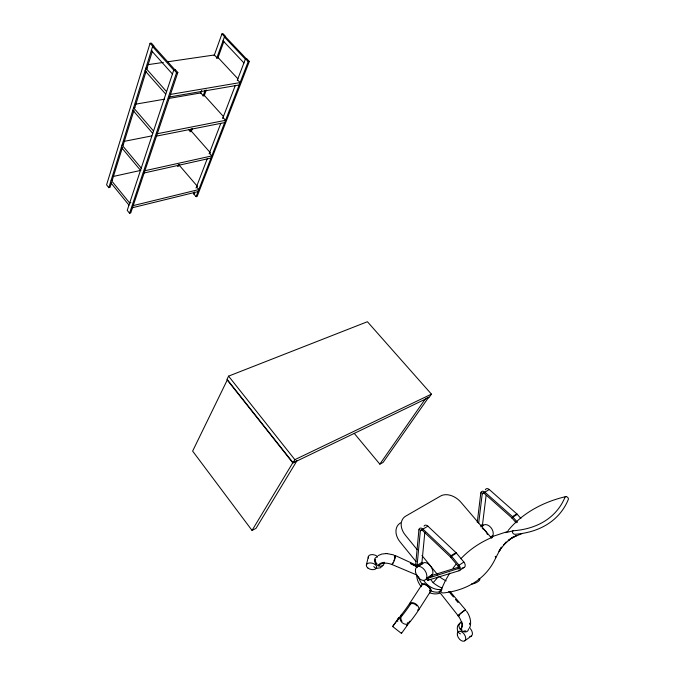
<?xml version="1.0" encoding="UTF-8"?>
<svg xmlns="http://www.w3.org/2000/svg" width="675" height="675" viewBox="0 0 675 675"><rect width="100%" height="100%" fill="white"/><g stroke="black" fill="none" stroke-linecap="round" stroke-linejoin="round"><path stroke-width="1.01" d="M422.879 584.415A0.894 0.565 35.8 0 1 422.474 584.027L422.432 583.883A1.409 0.894 35.8 0 1 422.643 583.715L424.693 583.993M424.685 584.069A9.003 5.678 35.7 0 1 430.582 588.659L431.232 590.237A1.434 0.903 35.5 0 1 431.089 590.549L430.878 590.541A0.894 0.565 35.4 0 1 430.253 590.034L430.22 589.891A1.148 0.726 35.5 0 0 430.321 589.697L429.95 588.482M469.479 624.333L469.547 623.185M417.538 566.722L416.931 567.11L415.581 565.447L418.905 529.926L419.529 529.554M424.853 532.204L421.942 562.351L422.719 563.304L417.867 566.35L417.091 565.388L420.356 530.769L422.204 529.664M477.267 522.332L480.794 493.079L481.621 492.59M478.685 523.041L482.228 493.838L484.431 492.522M481.52 526.576L482.33 526.07A7.265 4.852 56.3 0 1 483.292 525.31L482.532 524.424L486.101 495.425M366.373 565.026L368.322 556.74M469.859 627.455C471.8 621.869 469.817 615.684 466.493 611.052M407.928 623.337L407.371 624.687M392.673 626.518L399.068 617.633L392.639 626.51L401.456 633.42L407.886 624.51L407.354 624.898M150.069 43.284L152.677 46.187L153.968 46.01L151.352 43.116L150.069 43.284L106.582 184.857L108.844 187.658L110.033 187.388L111.586 182.377M108.844 187.658L152.677 46.187M112.21 180.368L122.496 147.285M123.12 145.277L134.021 110.185M134.646 108.177L146.171 71.078M146.796 69.078L152.407 51.022M173.863 69.702L127.229 210.372L129.558 213.249L130.748 212.954L177.837 72.487L175.146 69.508L173.863 69.702L176.555 72.689L177.837 72.487M129.558 213.249L176.555 72.689M382.885 565.296L380.379 567.827L376.262 568.392A5.333 4.05 41.1 0 1 373.815 566.57M200.602 93.437L201.665 90.458M214.11 55.73L221.932 33.902L223.087 33.75L225.678 36.475L224.522 36.636L221.932 33.902M177.626 166.539L178.343 164.557M190.156 131.836L191.227 128.857M203.04 96.128L205.192 90.18M216.641 58.447L224.522 36.636M178.706 166.303L179.423 164.32M191.253 131.617L192.333 128.647M204.162 95.943L206.314 89.994M217.789 58.278L223.881 41.437M237.271 80.342L245.514 58.793L246.67 58.624L249.328 61.425L197.159 196.417L196.088 196.678L193.767 193.961L194.518 192.004M196.02 188.089L207.267 158.701M209.14 153.807L220.767 123.441M222.64 118.547L235.389 85.244M196.088 196.678L248.181 61.611L249.328 61.425M440.986 590.195L445.264 580.854L449.736 573.058M441.762 589.612A1.932 1.417 44.4 0 0 441.02 591.511A1.932 1.417 44.4 0 0 443.222 592.954A107.806 77.558 38.3 0 0 495.627 558.056L500.934 548.007L499.019 551.315L501.694 547.163L499.542 550.353L506.284 541.974L503.643 544.885L511.439 538.178L508.106 540.54L513.852 536.785L510.292 538.945L516.426 535.553L512.663 537.494L522.172 533.52M401.583 632.888L401.414 633.403M392.175 563.962L392.124 564.587A5.349 1.223 -67.8 0 0 395.094 558.006A5.349 1.223 -67.8 0 0 394.2 555.879M228.58 376.135L226.901 379.586L292.882 462.957L429.233 397.28L431.435 394.141L367.411 321.722L228.58 376.135L294.865 459.667L292.882 462.957M252.045 530.432L292.933 462.535L297.093 460.536L256.019 528.365L252.045 530.432L192.628 451.094L227.391 379.738L292.933 462.535M429.443 591.089L430.22 589.883M431.089 590.549L418.399 610.352A10.884 0.81 -54 0 1 409.244 622.738L409.033 622.038M422.44 583.875L409.615 603.501L410.493 604.184A4.463 2.759 36 0 1 416.914 605.872M458.089 615.76L458.148 615.684A5.358 0.557 -39.9 0 1 463.582 611.018A5.358 0.557 -39.9 0 1 465.269 610.563M379.831 464.147L425.469 398.739L428.794 397.136L383.054 462.468L379.831 464.147L354.265 433.392M453.018 568.164L455.971 564.3M508.081 530.567C522.551 512.781 543.772 501.719 565.869 496.606M442.125 588.077A25.414 18.419 43 0 1 433.164 582.685L438.109 576.982M406.772 625.548L406.983 625.303A5.586 4.278 45.6 0 1 406.755 625.615M460.831 558.782C469.26 549.745 479.722 542.742 491.029 537.806M458.772 615.263L458.823 615.212A4.286 0.447 -39.9 0 1 464.324 610.732M458.637 615.389L458.173 615.752L439.265 591.73L441.239 590.017M464.771 640.811L471.428 635.993M459.093 567.017L432.447 575.26L432.008 574.72L427.174 577.825A7.712 4.767 58 0 1 426.524 578.956L427.646 580.348L459.059 570.755L463.919 567.565A3.999 2.565 56.6 0 0 463.885 562.056L456.435 553.112A3.974 2.548 57.1 0 0 455.962 552.606L427.882 526.171A3.873 2.481 58.9 0 0 424.035 526.171M427.174 577.825L427.613 578.374L459.388 568.181M459.059 570.755A4.016 2.565 56.8 0 0 459.008 565.228L463.885 562.056M458.165 568.974A2.008 1.282 56.8 0 0 458.139 566.215L458.755 565.81M427.646 580.348L428.861 579.563M490.472 537.14L492.362 535.925L492.792 536.423L507.954 531.411M426.524 578.956L432.447 575.26M490.902 537.638L492.792 536.423M420.356 530.769A1.949 1.24 59 0 1 422.381 530.364L450.453 556.968A2 1.274 57.3 0 1 450.697 557.221L451.305 556.833M482.228 493.838A1.839 1.257 57.5 0 1 484.262 493.374L511.819 517.852A1.882 1.291 55.5 0 1 512.055 518.088L512.595 517.742M418.905 529.926A3.89 2.481 59 0 1 422.955 529.107L451.069 555.719L455.962 552.606M480.794 493.079A3.679 2.514 57.5 0 1 484.869 492.151L512.46 516.637L516.814 513.861A3.755 2.582 55.4 0 1 517.286 514.333L520.906 518.476M450.453 556.968L451.069 556.58M451.069 555.719A3.991 2.548 57.3 0 1 451.55 556.234L456.435 553.112M511.819 517.852L512.637 517.328M512.46 516.637A3.772 2.582 55.5 0 1 512.933 517.109L517.286 514.333M480.853 526.837L483.292 525.31M418.146 566.342L421.782 564.064A7.678 4.776 57.9 0 1 422.719 563.304M415.581 565.447L416.197 565.068M417.091 565.388L421.942 562.351M480.364 525.783L482.532 524.424M422.955 529.107L427.882 526.171M484.869 492.151L489.265 489.527L516.814 513.861M422.381 530.364L422.997 529.993M484.262 493.374L484.819 493.045M378.143 555.55L381.89 554.048L385.99 553.584M439.298 591.739L441.037 590.296A6.573 0.844 -39.8 0 1 441.771 589.739M294.865 459.667L431.435 394.141M458.106 615.786L458.148 615.769A11.137 6.792 55.9 0 1 460.375 629.404L460.342 628.763L461.017 628.889A4.463 3.265 46.9 0 0 461.97 629.851M401.271 616.174L398.242 618.452A5.586 4.278 45.6 0 0 397.727 621.498M461.894 568.19L463.919 567.565M193.767 193.961L194.839 193.7M505.693 532.659L513.413 530.752A113.628 75.035 37.3 0 0 565.026 497.154A2.017 1.282 41.6 0 1 567.186 497.019A2.017 1.282 41.6 0 1 568.35 499.34A117.568 77.642 37.3 0 1 515.017 534.296A2.118 1.434 42.4 0 1 512.561 532.651A2.118 1.434 42.4 0 1 513.413 530.752M133.211 205.597L198.83 189.565L196.493 186.84L197.572 186.578L179.145 165.08M132.502 207.706L198.045 191.607M130.866 202.711L129.676 202.998L111.147 180.233L112.337 179.972M144.897 170.724L211.807 155.917L209.385 153.166L210.49 152.921L191.396 131.228L190.291 131.448L188.528 129.44M144.155 172.969L210.971 158.077M113.13 176.487L140.864 170.37M460.046 623.531C456.739 624.687 456.857 629.167 457.996 631.901A5.56 4.075 47 0 0 460.46 633.884M123.255 144.838L122.04 145.083L141.252 168.083M123.981 141.396L151.833 135.894M156.507 136.105L224.657 122.597M157.3 133.726L225.543 120.31L223.028 117.534M134.831 107.595L133.591 107.806L153.537 131.026M169.636 96.938L239.153 85.008M135.481 104.195L164.506 99.191M168.649 98.474L200.779 92.931L203.226 95.631L204.348 95.437L223.442 116.539M170.488 94.407L240.089 82.586L237.482 79.785M147.116 68.04L145.851 68.226L166.59 91.648M147.69 64.699L163.325 62.421M167.493 61.813L214.38 54.979L216.911 57.704L218.059 57.535L237.912 78.832M387.02 553.593L393.727 554.926M385.67 553.576L387.264 553.601M424.524 584.44L423.537 584.381A1.148 0.726 35.7 0 0 423.352 584.491M417.099 575.142L392.124 564.587A10.614 6.412 14.5 0 0 378.354 565.734L378.911 565.523L378.54 564.899A10.614 6.421 14.5 0 1 384.666 562.317M410.434 563.228L412.087 563.929M413.075 564.874L415.884 566.139M410.358 563.591L415.927 566.123M394.951 555.415L415.935 565.042M245.514 58.793L248.181 61.611M223.028 40.778L243.937 62.927M151.335 50.524L172.437 74.022M461.017 628.889L461.05 628.923A11.129 6.792 55.9 0 0 462.434 623.194M145.066 70.774L165.746 94.179M512.933 517.109L517.463 522.315M512.055 518.088L516.13 522.771M465.59 609.879L450.225 591.722M132.848 110.202L152.744 133.414M481.756 525.395L482.33 526.07M491.754 537.106L492.235 537.663M491.611 538.169L460.949 502.267A16.301 11.399 40 0 0 440.632 496.007L405.793 516.088A16.774 12.167 40.2 0 0 405.397 535.208L417.268 549.754M448.765 591.393L453.431 596.987M455.439 599.383L458.106 602.581M121.34 147.336L140.51 170.319M451.55 556.234L459.008 565.228M450.697 557.221L458.139 566.215M421.959 555.5L437.763 574.864M431.924 576.534L431.359 575.842A7.678 4.776 57.9 0 0 432.008 574.72M110.489 182.368L128.976 205.116M415.969 561.49L400.106 541.941A16.647 12.167 40.4 0 1 400.579 522.863M431.063 580.095L433.164 582.685M450.706 593.139L451.879 594.616M401.271 616.005L400.486 615.836A10.868 0.709 -53.9 0 0 409.615 603.501A5.577 3.451 36 0 1 416.289 604.302A5.577 3.451 36 0 1 418.399 610.352L417.496 609.947M422.12 564.047A7.678 4.776 57.9 0 1 431.426 567.337A7.678 4.776 57.9 0 1 429.427 576.534M482.288 528.491A7.298 4.852 56.5 0 1 487.443 534.533M446.2 580.88A25.616 18.427 42.8 0 1 439.231 576.501M439.948 591.84A16.293 11.964 43.4 0 1 429.941 590.498M422.803 584.98A16.293 11.964 43.4 0 1 418.559 576.593M440.935 589.477A16.343 11.964 43.3 0 1 424.077 581.082M439.644 593.173A16.259 11.964 43.4 0 1 429.832 592.844M421.31 586.727A16.259 11.964 43.4 0 1 416.779 575.505M409.784 621.169A5.611 4.278 45.5 0 1 402.064 622.595A5.611 4.278 45.5 0 1 402.46 614.461M410.493 604.184A10.868 0.717 -53.9 0 1 401.684 616.148M407.81 622.679A4.489 3.417 45.5 0 1 407.379 622.966M402.022 621.295A4.489 3.417 45.5 0 1 401.254 616.697M424.533 584.499A6.775 4.278 35.7 0 1 429.815 588.507M468.56 628.855A5.577 4.084 46.9 0 1 464.046 631.834A5.577 4.084 46.9 0 1 458.983 626.501A5.577 4.084 46.9 0 1 462.164 622.114M458.823 615.212A11.129 6.792 55.9 0 1 459.337 615.878M465.809 630.855A4.463 3.265 46.9 0 1 464.003 630.88M441.222 590.051A8.733 1.122 -39.8 0 1 441.712 589.672M469.513 627.893A5.577 3.409 55.2 0 1 472.407 633.471A5.577 3.409 55.2 0 1 469.766 636.432M478.853 578.686A5.105 1.654 -25.4 0 1 478.094 581.538A5.105 1.654 -25.4 0 1 471.555 583.968M384.092 562.418A5.349 4.058 41 0 1 380.109 566.207A5.349 4.058 41 0 1 374.6 561.507A5.349 4.058 41 0 1 377.637 556.926M376.979 563.861A4.286 3.24 41 0 1 375.629 559.423M394.613 556.419A4.278 0.979 -67.8 0 1 393.896 560.858M393.019 562.672A4.278 0.979 -67.8 0 1 392.386 563.642M368.466 558.073A5.257 3.206 15 0 1 371.056 554.698A5.257 3.206 15 0 1 377.418 556.58M416.931 567.11A7.712 4.767 58 0 1 417.867 566.35M482.6 526.087A7.265 4.86 56.3 0 1 490.835 527.47A7.265 4.86 56.3 0 1 491.915 536.988M485.35 489.814A3.662 2.514 57.3 0 1 489.265 489.527M492.362 535.925A7.265 4.852 56.3 0 1 491.737 536.962M495.172 556.293A1.848 1.282 43.3 0 1 495.627 558.056M175.011 69.905L173.737 70.099L152.558 46.575L153.841 46.406L175.011 69.905M246.527 58.995L245.371 59.172L224.387 37.007L225.534 36.855L246.527 58.995M464.797 610.58A4.286 0.447 -39.9 0 0 464.746 610.563M457.405 635.285A5.611 3.4 55.4 0 0 464.51 640.98A5.611 3.4 55.4 0 0 462.611 632.475A5.611 3.4 55.4 0 0 457.405 635.285M367.968 568.097A5.29 3.198 15 0 0 376.557 567.877A5.29 3.198 15 0 0 370.01 562.916A5.29 3.198 15 0 0 367.968 568.097M415.479 571.708A7.72 4.767 58 0 0 424.853 580.146A7.72 4.767 58 0 0 423.065 568.342A7.72 4.767 58 0 0 415.479 571.708"/></g></svg>
